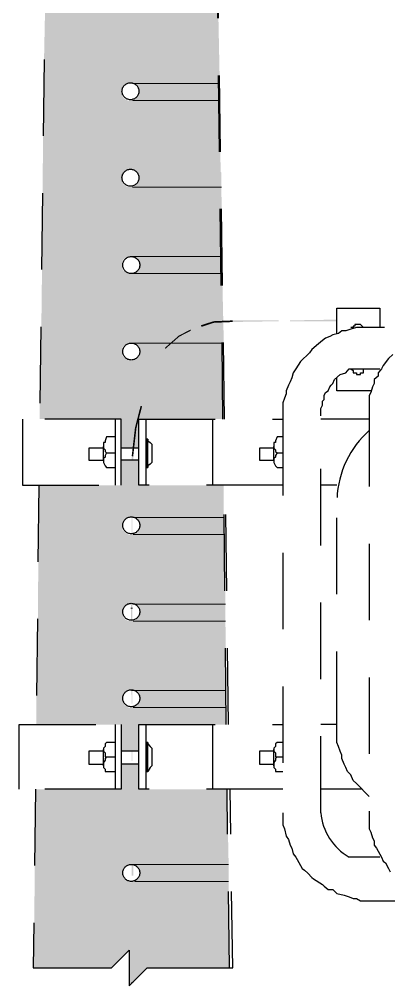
# Model space of a CAD drawing. Header units: metres. Extents: x 3162.2 to 3239.3, y 1435.1 to 1475.8.
# Drawn here: x 3187.854 to 3188.822, y 1465.124 to 1467.654 of the extents above; entities that cross this region are included whole.
import ezdxf

# ---------------------------------------------------------------- set-up
doc = ezdxf.new("R2010")
doc.units = ezdxf.units.M
doc.linetypes.add('CONTORNO_QUADRO_T', pattern=[0.35, 0.2, -0.15])
doc.layers.add('PDF29_Geometry', color=7, linetype='Continuous')
doc.layers.add('PDF29_Solid Fills', color=7, linetype='Continuous', true_color=0x939598)

msp = doc.modelspace()

# ---------------------------------------------------------------- linework, layer by layer
at = {"layer": 'PDF29_Geometry', "linetype": 'CONTORNO_QUADRO_T', "lineweight": 25}
for points in [[(3188.3878, 1466.6074), (3188.3539, 1469.2299)], [(3188.392, 1466.6074), (3188.3603, 1468.7219)], [(3187.9348, 1468.5949), (3187.9243, 1467.8985), (3187.9073, 1466.6074)], [(3188.6863, 1466.8317), (3188.6863, 1466.8974), (3188.7984, 1466.8974), (3188.7984, 1466.8466)], [(3189.1604, 1466.8466), (3188.7709, 1466.8466), (3188.7476, 1466.8466), (3188.7371, 1466.8466), (3188.7222, 1466.8423), (3188.7095, 1466.8381), (3188.699, 1466.8381), (3188.6905, 1466.8317), (3188.6757, 1466.8275), (3188.6672, 1466.8233), (3188.6566, 1466.819), (3188.6482, 1466.8127), (3188.6376, 1466.8042), (3188.6206, 1466.7894), (3188.6143, 1466.7809), (3188.591, 1466.7577), (3188.5783, 1466.7386), (3188.572, 1466.728), (3188.5677, 1466.7153), (3188.5635, 1466.7047), (3188.5593, 1466.6963), (3188.5529, 1466.6815), (3188.5529, 1466.673), (3188.5487, 1466.6624), (3188.5444, 1466.6497), (3188.5444, 1466.6074)], [(3188.7561, 1466.8466), (3188.7476, 1466.855), (3188.7328, 1466.855), (3188.7328, 1466.8508), (3188.7286, 1466.8508), (3188.7286, 1466.8466), (3188.7222, 1466.8466)], [(3188.8323, 1466.7767), (3188.8217, 1466.7661), (3188.8069, 1466.7471), (3188.8027, 1466.7386), (3188.7942, 1466.728), (3188.7942, 1466.7196), (3188.7836, 1466.7111), (3188.7836, 1466.7005), (3188.7794, 1466.692), (3188.7752, 1466.6772), (3188.7709, 1466.6688), (3188.7709, 1466.6539), (3188.7709, 1466.6434), (3188.7709, 1466.6307), (3188.7709, 1465.5766), (3188.7709, 1465.5448), (3188.7709, 1465.5342), (3188.7752, 1465.5258), (3188.7794, 1465.511), (3188.7836, 1465.5025), (3188.7836, 1465.4919), (3188.79, 1465.4834), (3188.8027, 1465.4602), (3188.8069, 1465.4496), (3188.8133, 1465.4453), (3188.8217, 1465.4305), (3188.826, 1465.4221)], [(3188.7222, 1466.7386), (3188.7286, 1466.7344), (3188.7286, 1466.728), (3188.7371, 1466.728), (3188.7371, 1466.7238), (3188.7476, 1466.7238), (3188.7476, 1466.728), (3188.7519, 1466.728), (3188.7561, 1466.728), (3188.7561, 1466.7386)], [(3188.7752, 1466.6815), (3188.6863, 1466.6815), (3188.6863, 1466.7153)], [(3188.1063, 1466.4338), (3188.1063, 1466.6074)], [(3188.5444, 1466.4338), (3188.1677, 1466.4338), (3188.1677, 1466.6074), (3188.5444, 1466.6074), (3188.5444, 1465.5766), (3188.5444, 1465.5448), (3188.5487, 1465.5342), (3188.5529, 1465.5152), (3188.5593, 1465.5067), (3188.5635, 1465.4919), (3188.5677, 1465.4834), (3188.572, 1465.4686), (3188.5783, 1465.4602), (3188.5825, 1465.4538), (3188.5952, 1465.4305), (3188.6016, 1465.4263), (3188.6101, 1465.4178), (3188.6206, 1465.4072), (3188.6249, 1465.403), (3188.6482, 1465.3882), (3188.6524, 1465.384), (3188.663, 1465.3755), (3188.6757, 1465.3755), (3188.6863, 1465.3649), (3188.7053, 1465.3607), (3188.718, 1465.3564), (3188.7286, 1465.3522), (3188.7371, 1465.3522), (3188.7476, 1465.3459), (3188.7709, 1465.3459), (3189.1604, 1465.3459)], [(3188.1867, 1466.4338), (3188.1867, 1466.6074)], [(3188.3603, 1466.6074), (3188.3603, 1466.4338)], [(3188.7709, 1466.6074), (3188.6439, 1466.6074)], [(3188.5444, 1466.5608), (3188.5296, 1466.5608), (3188.5254, 1466.5502), (3188.5254, 1466.546), (3188.5212, 1466.546), (3188.5212, 1466.5312), (3188.5254, 1466.5269), (3188.5254, 1466.5227), (3188.5296, 1466.5185), (3188.5254, 1466.5121), (3188.5254, 1466.5079), (3188.5212, 1466.5037), (3188.5212, 1466.4931), (3188.5254, 1466.4846), (3188.5296, 1466.4804), (3188.5444, 1466.4804)], [(3188.0745, 1466.5312), (3188.0364, 1466.5312), (3188.0364, 1466.4994), (3188.0745, 1466.4994), (3188.0745, 1466.5354)], [(3188.191, 1466.5545), (3188.1867, 1466.5545), (3188.1867, 1466.4804), (3188.191, 1466.4804)], [(3188.5212, 1466.5312), (3188.4831, 1466.5312), (3188.4831, 1466.4994), (3188.5212, 1466.4994), (3188.5212, 1466.5354)], [(3188.083, 1466.5185), (3188.1063, 1466.5185)], [(3188.1677, 1466.5312), (3188.1211, 1466.5312)], [(3188.5296, 1466.5185), (3188.5444, 1466.5185)], [(3188.1677, 1466.4994), (3188.1211, 1466.4994)], [(3187.9052, 1466.4338), (3187.8989, 1465.8073)], [(3188.3963, 1465.8073), (3188.3899, 1466.4338)], [(3188.4026, 1465.8073), (3188.3942, 1466.4338)], [(3188.6863, 1466.4338), (3188.6439, 1466.4338)], [(3188.1063, 1465.638), (3188.1063, 1465.8073)], [(3188.5444, 1465.638), (3188.1677, 1465.638), (3188.1677, 1465.8073), (3188.5444, 1465.8073)], [(3188.1867, 1465.638), (3188.1867, 1465.8073)], [(3188.3603, 1465.8073), (3188.3603, 1465.638)], [(3188.6863, 1465.8073), (3188.6439, 1465.8073)], [(3188.191, 1465.7607), (3188.191, 1465.7565), (3188.1973, 1465.7501), (3188.2015, 1465.7459), (3188.2015, 1465.7417), (3188.2015, 1465.7374), (3188.2015, 1465.7078), (3188.2015, 1465.6993), (3188.1973, 1465.6951), (3188.191, 1465.6845), (3188.191, 1465.7607), (3188.1867, 1465.7607), (3188.1867, 1465.6845), (3188.191, 1465.6845)], [(3188.5444, 1465.7607), (3188.5296, 1465.7607), (3188.5254, 1465.7565), (3188.5254, 1465.7501), (3188.5212, 1465.7459), (3188.5212, 1465.7374), (3188.5254, 1465.7332), (3188.5254, 1465.7226), (3188.5296, 1465.7226), (3188.5254, 1465.7184), (3188.5254, 1465.7142), (3188.5212, 1465.7078), (3188.5212, 1465.6951), (3188.5254, 1465.6909), (3188.5254, 1465.6845), (3188.5296, 1465.6845), (3188.5444, 1465.6845)], [(3188.0745, 1465.7374), (3188.0364, 1465.7374), (3188.0364, 1465.7036), (3188.0745, 1465.7036)], [(3188.0745, 1465.6993), (3188.0745, 1465.7417)], [(3188.1677, 1465.7374), (3188.1211, 1465.7374)], [(3188.5212, 1465.7374), (3188.4831, 1465.7374), (3188.4831, 1465.7036), (3188.5212, 1465.7036)], [(3188.5212, 1465.6993), (3188.5212, 1465.7417)], [(3188.083, 1465.7226), (3188.1063, 1465.7226)], [(3188.1677, 1465.7036), (3188.1211, 1465.7036)], [(3188.5296, 1465.7226), (3188.5444, 1465.7226)], [(3187.8967, 1465.638), (3187.8904, 1465.1702), (3188.0132, 1465.1702), (3188.0957, 1465.1702), (3188.1423, 1465.2167), (3188.1423, 1465.1702), (3188.1423, 1465.1236), (3188.1888, 1465.1702), (3188.2693, 1465.1702), (3188.4132, 1465.1702), (3188.4069, 1465.638)], [(3188.4047, 1465.1702), (3188.3984, 1465.638)], [(3188.7519, 1465.638), (3188.6439, 1465.638)]]:
    msp.add_lwpolyline(points, dxfattribs=at)
at = {"layer": 'PDF29_Geometry', "color": 252, "linetype": 'CONTORNO_QUADRO_T', "lineweight": 0, "true_color": 0x939598}
for points in [[(3188.3793, 1467.4858), (3188.1507, 1467.4858), (3188.3793, 1467.4858)], [(3188.3793, 1467.4413), (3188.1507, 1467.4413), (3188.3793, 1467.4413)], [(3188.3836, 1467.2149), (3188.1507, 1467.2149), (3188.3836, 1467.2149)], [(3188.3857, 1467.0328), (3188.1486, 1467.0328), (3188.3857, 1467.0328)], [(3188.3857, 1466.9884), (3188.1529, 1466.9884), (3188.3857, 1466.9884)], [(3188.3899, 1466.8063), (3188.1486, 1466.8063), (3188.3899, 1466.8063)], [(3188.3899, 1466.3491), (3188.1529, 1466.3491), (3188.3899, 1466.3491)], [(3188.392, 1466.3047), (3188.1529, 1466.3047), (3188.392, 1466.3047)], [(3188.3942, 1466.1227), (3188.1529, 1466.1227), (3188.3942, 1466.1227)], [(3188.3942, 1466.0782), (3188.1529, 1466.0782), (3188.3942, 1466.0782)], [(3188.3963, 1465.8962), (3188.1486, 1465.8962), (3188.3963, 1465.8962)], [(3188.3963, 1465.8517), (3188.1529, 1465.8517), (3188.3963, 1465.8517)], [(3188.4026, 1465.4411), (3188.1486, 1465.4411), (3188.4026, 1465.4411)], [(3188.4026, 1465.3967), (3188.1571, 1465.3967), (3188.4026, 1465.3967)]]:
    msp.add_lwpolyline(points, dxfattribs=at)
at = {"layer": 'PDF29_Geometry', "color": 3, "linetype": 'CONTORNO_QUADRO_T', "lineweight": 0}
for points, const_width in [([(3188.4132, 1466.8635), (3188.3635, 1466.8614), (3188.3307, 1466.8508)], 0.00432), ([(3188.3031, 1466.8402), (3188.2725, 1466.8243), (3188.2365, 1466.7926)], 0.00299), ([(3188.174, 1466.6412), (3188.1592, 1466.5841), (3188.1507, 1466.51)], 0.0041)]:
    msp.add_lwpolyline(points, dxfattribs=dict(at, const_width=const_width))
for points in [[(3188.6863, 1466.8677), (3188.6863, 1466.8635)], [(3188.1507, 1466.1121), (3188.1465, 1466.1121)], [(3188.1529, 1465.1321), (3188.1486, 1465.1321)]]:
    msp.add_lwpolyline(points, dxfattribs=at)
at = {"layer": 'PDF29_Geometry', "linetype": 'CONTORNO_QUADRO_T', "lineweight": 25}
for points in [[(3188.7984, 1465.4602), (3188.718, 1465.4602, -0.24331), (3188.6439, 1465.5766), (3188.6439, 1466.6158), (3188.6439, 1466.6349), (3188.6482, 1466.6434), (3188.6482, 1466.6539), (3188.6524, 1466.6582), (3188.6524, 1466.6688), (3188.6566, 1466.6772), (3188.663, 1466.6815), (3188.6672, 1466.692), (3188.6714, 1466.6963), (3188.6757, 1466.7005), (3188.6799, 1466.7111), (3188.6947, 1466.7238), (3188.7095, 1466.728), (3188.718, 1466.7386), (3188.7984, 1466.7386)], [(3188.7709, 1465.6189), (3188.7371, 1465.6528), (3188.7286, 1465.6612), (3188.7222, 1465.6761), (3188.7138, 1465.6845), (3188.7095, 1465.6951), (3188.7053, 1465.7036), (3188.699, 1465.7184), (3188.699, 1465.7269), (3188.6947, 1465.7374), (3188.6905, 1465.7501), (3188.6863, 1465.7607), (3188.6863, 1465.7755), (3188.6863, 1465.784), (3188.6863, 1465.7988), (3188.6863, 1466.3999, -0.201536), (3188.7709, 1466.5777)]]:
    msp.add_lwpolyline(points, format="xyb", dxfattribs=at)
for points in [[(3187.8629, 1466.6074), (3187.8629, 1466.4338), (3188.1211, 1466.4338), (3188.1211, 1466.6074)], [(3188.083, 1466.5608), (3188.0788, 1466.5502), (3188.0788, 1466.546), (3188.0745, 1466.546), (3188.0745, 1466.5312), (3188.0788, 1466.5269), (3188.0788, 1466.5227), (3188.083, 1466.5185), (3188.0788, 1466.5121), (3188.0788, 1466.5079), (3188.0745, 1466.5037), (3188.0745, 1466.4931), (3188.0788, 1466.4846), (3188.083, 1466.4804), (3188.1063, 1466.4804), (3188.1063, 1466.5608)], [(3188.191, 1466.5545), (3188.191, 1466.5502), (3188.1973, 1466.546), (3188.2015, 1466.5418), (3188.2015, 1466.5354), (3188.2015, 1466.5312), (3188.2015, 1466.5037), (3188.2015, 1466.4994), (3188.2015, 1466.4931), (3188.1973, 1466.4888), (3188.191, 1466.4846), (3188.191, 1466.4804)], [(3187.8544, 1465.638), (3187.8544, 1465.8073), (3188.1211, 1465.8073), (3188.1211, 1465.638)], [(3188.083, 1465.7607), (3188.0788, 1465.7565), (3188.0788, 1465.7501), (3188.0745, 1465.7459), (3188.0745, 1465.7374), (3188.0788, 1465.7332), (3188.0788, 1465.7226), (3188.083, 1465.7226), (3188.0788, 1465.7184), (3188.0788, 1465.7142), (3188.0745, 1465.7078), (3188.0745, 1465.6951), (3188.0788, 1465.6909), (3188.0788, 1465.6845), (3188.083, 1465.6845), (3188.1063, 1465.6845), (3188.1063, 1465.7607)]]:
    msp.add_lwpolyline(points, close=True, dxfattribs=at)
for centre in [(3188.1455, 1467.4657), (3188.1455, 1467.2392), (3188.1476, 1467.0106), (3188.1476, 1466.7841), (3188.1476, 1466.329), (3188.1476, 1466.1026), (3188.1476, 1465.8761), (3188.1476, 1465.4189)]:
    msp.add_circle(centre, 0.0222, dxfattribs=at)
at = {"layer": 'PDF29_Solid Fills', "linetype": 'CONTORNO_QUADRO_T', "transparency": 33554559}
for points in [[(3187.9221, 1467.6932), (3188.3793, 1467.4879), (3187.9179, 1467.4879)], [(3188.3751, 1467.6932), (3187.9221, 1467.6932), (3188.3793, 1467.4879)], [(3188.1423, 1467.4879), (3187.9179, 1467.4879), (3188.138, 1467.4858)], [(3187.9179, 1467.4879), (3188.138, 1467.4858), (3187.9179, 1467.4858)], [(3188.1338, 1467.4858), (3188.1338, 1467.4858), (3187.9179, 1467.4858)], [(3188.1338, 1467.4858), (3187.9179, 1467.4858), (3188.138, 1467.4858)], [(3188.1338, 1467.4858), (3187.9179, 1467.4858), (3188.1296, 1467.4837)], [(3187.9179, 1467.4858), (3188.1296, 1467.4837), (3187.9179, 1467.4837)], [(3188.1296, 1467.4837), (3187.9179, 1467.4837), (3188.1275, 1467.4794)], [(3187.9179, 1467.4837), (3188.1275, 1467.4794), (3187.9179, 1467.4794)], [(3188.1275, 1467.4794), (3187.9179, 1467.4794), (3188.1253, 1467.4773)], [(3187.9179, 1467.4794), (3188.1253, 1467.4773), (3187.9179, 1467.4773)], [(3188.1253, 1467.4773), (3187.9179, 1467.4773), (3188.1232, 1467.4731)], [(3187.9179, 1467.4773), (3188.1232, 1467.4731), (3187.9179, 1467.4731)], [(3188.1232, 1467.4731), (3187.9179, 1467.4731), (3188.1211, 1467.4689)], [(3187.9179, 1467.4731), (3188.1211, 1467.4689), (3187.9179, 1467.4689)], [(3188.3793, 1467.4879), (3188.1465, 1467.4879), (3188.3793, 1467.4858)], [(3188.1465, 1467.4879), (3188.3793, 1467.4858), (3188.1507, 1467.4858)], [(3188.1507, 1467.4858), (3188.3793, 1467.4858), (3188.155, 1467.4858)], [(3188.3793, 1467.4858), (3188.155, 1467.4858), (3188.3793, 1467.4837)], [(3188.155, 1467.4858), (3188.3793, 1467.4837), (3188.1592, 1467.4837)], [(3188.3793, 1467.4837), (3188.1592, 1467.4837), (3188.3793, 1467.4794)], [(3188.1592, 1467.4837), (3188.3793, 1467.4794), (3188.1613, 1467.4794)], [(3188.3793, 1467.4794), (3188.1613, 1467.4794), (3188.3793, 1467.4773)], [(3188.1613, 1467.4794), (3188.3793, 1467.4773), (3188.1634, 1467.4773)], [(3188.3793, 1467.4773), (3188.1634, 1467.4773), (3188.3793, 1467.4731)], [(3188.1634, 1467.4773), (3188.3793, 1467.4731), (3188.1656, 1467.4731)], [(3188.3793, 1467.4731), (3188.1656, 1467.4731), (3188.3793, 1467.4689)], [(3188.1656, 1467.4731), (3188.3793, 1467.4689), (3188.1677, 1467.4689)], [(3188.1211, 1467.4689), (3187.9179, 1467.4689), (3188.1211, 1467.4646)], [(3187.9179, 1467.4689), (3188.1211, 1467.4646), (3187.9179, 1467.4646)], [(3188.1211, 1467.4646), (3187.9179, 1467.4646), (3188.1211, 1467.4604)], [(3187.9179, 1467.4646), (3188.1211, 1467.4604), (3187.9179, 1467.4604)], [(3188.1211, 1467.4604), (3187.9179, 1467.4604), (3188.1232, 1467.4562)], [(3187.9179, 1467.4604), (3188.1232, 1467.4562), (3187.9179, 1467.4562)], [(3188.1232, 1467.4562), (3187.9179, 1467.4562), (3188.1253, 1467.4519)], [(3187.9179, 1467.4562), (3188.1253, 1467.4519), (3187.9179, 1467.4519)], [(3188.1253, 1467.4519), (3187.9179, 1467.4519), (3188.1275, 1467.4477)], [(3187.9179, 1467.4519), (3188.1275, 1467.4477), (3187.9179, 1467.4477)], [(3188.1275, 1467.4477), (3187.9179, 1467.4477), (3188.1296, 1467.4456)], [(3187.9179, 1467.4477), (3188.1296, 1467.4456), (3187.9179, 1467.4456)], [(3188.1296, 1467.4456), (3187.9179, 1467.4456), (3188.1338, 1467.4435)], [(3187.9179, 1467.4456), (3188.1338, 1467.4435), (3187.9179, 1467.4435)], [(3188.1592, 1467.4456), (3188.3793, 1467.4435), (3188.155, 1467.4435)], [(3188.1613, 1467.4477), (3188.3793, 1467.4456), (3188.1592, 1467.4456)], [(3188.3793, 1467.4456), (3188.1592, 1467.4456), (3188.3793, 1467.4435)], [(3188.1634, 1467.4519), (3188.3793, 1467.4477), (3188.1613, 1467.4477)], [(3188.3793, 1467.4477), (3188.1613, 1467.4477), (3188.3793, 1467.4456)], [(3188.1656, 1467.4562), (3188.3793, 1467.4519), (3188.1634, 1467.4519)], [(3188.3793, 1467.4519), (3188.1634, 1467.4519), (3188.3793, 1467.4477)], [(3188.1677, 1467.4604), (3188.3793, 1467.4562), (3188.1656, 1467.4562)], [(3188.3793, 1467.4562), (3188.1656, 1467.4562), (3188.3793, 1467.4519)], [(3188.3793, 1467.4689), (3188.1677, 1467.4689), (3188.3793, 1467.4646)], [(3188.1677, 1467.4689), (3188.3793, 1467.4646), (3188.1677, 1467.4646)], [(3188.3793, 1467.4646), (3188.1677, 1467.4646), (3188.3793, 1467.4604)], [(3188.1677, 1467.4646), (3188.3793, 1467.4604), (3188.1677, 1467.4604)], [(3188.3793, 1467.4604), (3188.1677, 1467.4604), (3188.3793, 1467.4562)], [(3187.9179, 1467.4413), (3188.3815, 1467.2614), (3187.9158, 1467.2614)], [(3188.1338, 1467.4435), (3187.9179, 1467.4435), (3188.138, 1467.4413)], [(3187.9179, 1467.4435), (3188.138, 1467.4413), (3187.9179, 1467.4413)], [(3188.1423, 1467.4413), (3188.1423, 1467.4413), (3187.9179, 1467.4413)], [(3188.1423, 1467.4413), (3187.9179, 1467.4413), (3188.138, 1467.4413)], [(3188.3793, 1467.4413), (3187.9179, 1467.4413), (3188.3815, 1467.2614)], [(3188.1507, 1467.4413), (3188.3793, 1467.4413), (3188.1465, 1467.4413)], [(3188.155, 1467.4435), (3188.3793, 1467.4413), (3188.1507, 1467.4413)], [(3188.3793, 1467.4435), (3188.155, 1467.4435), (3188.3793, 1467.4413)], [(3188.1423, 1467.2614), (3187.9158, 1467.2614), (3188.138, 1467.2593)], [(3187.9158, 1467.2614), (3188.138, 1467.2593), (3187.9158, 1467.2593)], [(3188.138, 1467.2593), (3187.9158, 1467.2593), (3188.1338, 1467.2572)], [(3187.9158, 1467.2593), (3188.1338, 1467.2572), (3187.9158, 1467.2572)], [(3188.1338, 1467.2572), (3187.9158, 1467.2572), (3188.1317, 1467.2551)], [(3187.9158, 1467.2572), (3188.1317, 1467.2551), (3187.9158, 1467.2551)], [(3188.1317, 1467.2551), (3187.9158, 1467.2551), (3188.1275, 1467.253)], [(3187.9158, 1467.2551), (3188.1275, 1467.253), (3187.9158, 1467.253)], [(3188.1275, 1467.253), (3187.9158, 1467.253), (3188.1253, 1467.2487)], [(3187.9158, 1467.253), (3188.1253, 1467.2487), (3187.9158, 1467.2487)], [(3188.1253, 1467.2487), (3187.9158, 1467.2487), (3188.1232, 1467.2466)], [(3187.9158, 1467.2487), (3188.1232, 1467.2466), (3187.9158, 1467.2466)], [(3188.1232, 1467.2466), (3187.9158, 1467.2466), (3188.1232, 1467.2424)], [(3187.9158, 1467.2466), (3188.1232, 1467.2424), (3187.9158, 1467.2424)], [(3188.1232, 1467.2424), (3187.9158, 1467.2424), (3188.1211, 1467.2381)], [(3187.9158, 1467.2424), (3188.1211, 1467.2381), (3187.9158, 1467.2381)], [(3188.3815, 1467.2614), (3188.1465, 1467.2614), (3188.3815, 1467.2593)], [(3188.1465, 1467.2614), (3188.3815, 1467.2593), (3188.1507, 1467.2593)], [(3188.3815, 1467.2593), (3188.1507, 1467.2593), (3188.3815, 1467.2572)], [(3188.1507, 1467.2593), (3188.3815, 1467.2572), (3188.155, 1467.2572)], [(3188.3815, 1467.2572), (3188.155, 1467.2572), (3188.3815, 1467.2551)], [(3188.155, 1467.2572), (3188.3815, 1467.2551), (3188.1592, 1467.2551)], [(3188.3815, 1467.2551), (3188.1592, 1467.2551), (3188.3836, 1467.253)], [(3188.1592, 1467.2551), (3188.3836, 1467.253), (3188.1613, 1467.253)], [(3188.3836, 1467.253), (3188.1613, 1467.253), (3188.3836, 1467.2487)], [(3188.1613, 1467.253), (3188.3836, 1467.2487), (3188.1656, 1467.2487)], [(3188.3836, 1467.2487), (3188.1656, 1467.2487), (3188.3836, 1467.2466)], [(3188.1656, 1467.2487), (3188.3836, 1467.2466), (3188.1656, 1467.2466)], [(3188.3836, 1467.2466), (3188.1656, 1467.2466), (3188.3836, 1467.2424)], [(3188.1656, 1467.2466), (3188.3836, 1467.2424), (3188.1677, 1467.2424)], [(3188.3836, 1467.2424), (3188.1677, 1467.2424), (3188.3836, 1467.2381)], [(3188.1677, 1467.2424), (3188.3836, 1467.2381), (3188.1677, 1467.2381)], [(3188.1211, 1467.2381), (3187.9158, 1467.2381), (3188.1232, 1467.2339)], [(3187.9158, 1467.2381), (3188.1232, 1467.2339), (3187.9158, 1467.2339)], [(3188.1232, 1467.2339), (3187.9158, 1467.2339), (3188.1232, 1467.2297)], [(3187.9158, 1467.2339), (3188.1232, 1467.2297), (3187.9158, 1467.2297)], [(3188.1232, 1467.2297), (3187.9158, 1467.2297), (3188.1253, 1467.2254)], [(3187.9158, 1467.2297), (3188.1253, 1467.2254), (3187.9158, 1467.2254)], [(3188.1253, 1467.2254), (3187.9158, 1467.2254), (3188.1275, 1467.2212)], [(3187.9158, 1467.2254), (3188.1275, 1467.2212), (3187.9158, 1467.2212)], [(3188.1275, 1467.2212), (3187.9158, 1467.2212), (3188.1317, 1467.2191)], [(3187.9158, 1467.2212), (3188.1317, 1467.2191), (3187.9158, 1467.2191)], [(3188.1317, 1467.2191), (3187.9158, 1467.2191), (3188.1338, 1467.217)], [(3187.9158, 1467.2191), (3188.1338, 1467.217), (3187.9158, 1467.217)], [(3188.1338, 1467.217), (3187.9158, 1467.217), (3188.138, 1467.2149)], [(3187.9158, 1467.217), (3188.138, 1467.2149), (3187.9158, 1467.2149)], [(3188.155, 1467.217), (3188.3836, 1467.2149), (3188.1507, 1467.2149)], [(3188.1592, 1467.2191), (3188.3836, 1467.217), (3188.155, 1467.217)], [(3188.3836, 1467.217), (3188.155, 1467.217), (3188.3836, 1467.2149)], [(3188.1613, 1467.2212), (3188.3836, 1467.2191), (3188.1592, 1467.2191)], [(3188.3836, 1467.2191), (3188.1592, 1467.2191), (3188.3836, 1467.217)], [(3188.1656, 1467.2254), (3188.3836, 1467.2212), (3188.1613, 1467.2212)], [(3188.3836, 1467.2212), (3188.1613, 1467.2212), (3188.3836, 1467.2191)], [(3188.1677, 1467.2339), (3188.3836, 1467.2297), (3188.1656, 1467.2297)], [(3188.3836, 1467.2297), (3188.1656, 1467.2297), (3188.3836, 1467.2254)], [(3188.1656, 1467.2297), (3188.3836, 1467.2254), (3188.1656, 1467.2254)], [(3188.3836, 1467.2254), (3188.1656, 1467.2254), (3188.3836, 1467.2212)], [(3188.3836, 1467.2381), (3188.1677, 1467.2381), (3188.3836, 1467.2339)], [(3188.1677, 1467.2381), (3188.3836, 1467.2339), (3188.1677, 1467.2339)], [(3188.3836, 1467.2339), (3188.1677, 1467.2339), (3188.3836, 1467.2297)], [(3187.9158, 1467.2149), (3188.3857, 1467.0328), (3187.9137, 1467.0328)], [(3188.1423, 1467.2149), (3188.1423, 1467.2149), (3187.9158, 1467.2149)], [(3188.1423, 1467.2149), (3187.9158, 1467.2149), (3188.138, 1467.2149)], [(3188.3836, 1467.2149), (3187.9158, 1467.2149), (3188.3857, 1467.0328)], [(3188.1507, 1467.2149), (3188.3836, 1467.2149), (3188.1465, 1467.2149)], [(3188.1402, 1467.0328), (3188.1402, 1467.0328), (3187.9137, 1467.0328)], [(3188.1402, 1467.0328), (3187.9137, 1467.0328), (3188.1444, 1467.0328)], [(3188.1402, 1467.0328), (3187.9137, 1467.0328), (3188.1359, 1467.0307)], [(3187.9137, 1467.0328), (3188.1359, 1467.0307), (3187.9137, 1467.0307)], [(3188.1359, 1467.0307), (3187.9137, 1467.0307), (3188.1317, 1467.0286)], [(3187.9137, 1467.0307), (3188.1317, 1467.0286), (3187.9137, 1467.0286)], [(3188.1317, 1467.0286), (3187.9137, 1467.0286), (3188.1275, 1467.0265)], [(3187.9137, 1467.0286), (3188.1275, 1467.0265), (3187.9137, 1467.0265)], [(3188.1275, 1467.0265), (3187.9137, 1467.0265), (3188.1253, 1467.0222)], [(3187.9137, 1467.0265), (3188.1253, 1467.0222), (3187.9137, 1467.0222)], [(3188.1253, 1467.0222), (3187.9137, 1467.0222), (3188.1232, 1467.018)], [(3187.9137, 1467.0222), (3188.1232, 1467.018), (3187.9137, 1467.018)], [(3188.1232, 1467.018), (3187.9137, 1467.018), (3188.1232, 1467.0138)], [(3187.9137, 1467.018), (3188.1232, 1467.0138), (3187.9137, 1467.0138)], [(3188.1232, 1467.0138), (3187.9137, 1467.0138), (3188.1232, 1467.0095)], [(3187.9137, 1467.0138), (3188.1232, 1467.0095), (3187.9137, 1467.0095)], [(3188.1486, 1467.0328), (3188.3857, 1467.0328), (3188.1529, 1467.0328)], [(3188.3857, 1467.0328), (3188.1529, 1467.0328), (3188.3857, 1467.0307)], [(3188.1529, 1467.0328), (3188.3857, 1467.0307), (3188.155, 1467.0307)], [(3188.3857, 1467.0307), (3188.155, 1467.0307), (3188.3857, 1467.0286)], [(3188.155, 1467.0307), (3188.3857, 1467.0286), (3188.1592, 1467.0286)], [(3188.3857, 1467.0286), (3188.1592, 1467.0286), (3188.3857, 1467.0265)], [(3188.1592, 1467.0286), (3188.3857, 1467.0265), (3188.1634, 1467.0265)], [(3188.3857, 1467.0265), (3188.1634, 1467.0265), (3188.3857, 1467.0222)], [(3188.1634, 1467.0265), (3188.3857, 1467.0222), (3188.1656, 1467.0222)], [(3188.3857, 1467.0222), (3188.1656, 1467.0222), (3188.3857, 1467.018)], [(3188.1656, 1467.0222), (3188.3857, 1467.018), (3188.1677, 1467.018)], [(3188.3857, 1467.018), (3188.1677, 1467.018), (3188.3857, 1467.0138)], [(3188.1677, 1467.018), (3188.3857, 1467.0138), (3188.1677, 1467.0138)], [(3188.3857, 1467.0138), (3188.1677, 1467.0138), (3188.3857, 1467.0095)], [(3188.1677, 1467.0138), (3188.3857, 1467.0095), (3188.1677, 1467.0095)], [(3188.1232, 1467.0095), (3187.9137, 1467.0095), (3188.1232, 1467.0053)], [(3187.9137, 1467.0095), (3188.1232, 1467.0053), (3187.9137, 1467.0053)], [(3188.1232, 1467.0053), (3187.9137, 1467.0053), (3188.1232, 1467.0032)], [(3187.9137, 1467.0053), (3188.1232, 1467.0032), (3187.9137, 1467.0032)], [(3188.1232, 1467.0032), (3187.9137, 1467.0032), (3188.1253, 1466.999)], [(3187.9137, 1467.0032), (3188.1253, 1466.999), (3187.9137, 1466.999)], [(3188.1253, 1466.999), (3187.9137, 1466.999), (3188.1275, 1466.9947)], [(3187.9137, 1466.999), (3188.1275, 1466.9947), (3187.9137, 1466.9947)], [(3188.1275, 1466.9947), (3187.9137, 1466.9947), (3188.1317, 1466.9926)], [(3187.9137, 1466.9947), (3188.1317, 1466.9926), (3187.9137, 1466.9926)], [(3188.1317, 1466.9926), (3187.9137, 1466.9926), (3188.1359, 1466.9905)], [(3187.9137, 1466.9926), (3188.1359, 1466.9905), (3187.9137, 1466.9905)], [(3188.1359, 1466.9905), (3187.9137, 1466.9905), (3188.1402, 1466.9884)], [(3187.9137, 1466.9905), (3188.1402, 1466.9884), (3187.9137, 1466.9884)], [(3188.155, 1466.9905), (3188.3857, 1466.9884), (3188.1529, 1466.9884)], [(3188.1592, 1466.9926), (3188.3857, 1466.9905), (3188.155, 1466.9905)], [(3188.3857, 1466.9905), (3188.155, 1466.9905), (3188.3857, 1466.9884)], [(3188.1634, 1466.9947), (3188.3857, 1466.9926), (3188.1592, 1466.9926)], [(3188.3857, 1466.9926), (3188.1592, 1466.9926), (3188.3857, 1466.9905)], [(3188.1656, 1466.999), (3188.3857, 1466.9947), (3188.1634, 1466.9947)], [(3188.3857, 1466.9947), (3188.1634, 1466.9947), (3188.3857, 1466.9926)], [(3188.1677, 1467.0032), (3188.3857, 1466.999), (3188.1656, 1466.999)], [(3188.3857, 1466.999), (3188.1656, 1466.999), (3188.3857, 1466.9947)], [(3188.3857, 1467.0095), (3188.1677, 1467.0095), (3188.3857, 1467.0053)], [(3188.1677, 1467.0095), (3188.3857, 1467.0053), (3188.1677, 1467.0053)], [(3188.3857, 1467.0053), (3188.1677, 1467.0053), (3188.3857, 1467.0032)], [(3188.1677, 1467.0053), (3188.3857, 1467.0032), (3188.1677, 1467.0032)], [(3188.3857, 1467.0032), (3188.1677, 1467.0032), (3188.3857, 1466.999)], [(3187.9137, 1466.9884), (3188.3899, 1466.8063), (3187.9116, 1466.8063)], [(3188.1444, 1466.9884), (3188.1444, 1466.9884), (3187.9137, 1466.9884)], [(3188.1444, 1466.9884), (3187.9137, 1466.9884), (3188.1402, 1466.9884)], [(3188.3857, 1466.9884), (3187.9137, 1466.9884), (3188.3899, 1466.8063)], [(3188.1529, 1466.9884), (3188.3857, 1466.9884), (3188.1486, 1466.9884)], [(3187.9116, 1466.7915), (3188.1232, 1466.7873), (3187.9094, 1466.7873)], [(3188.1232, 1466.7873), (3187.9094, 1466.7873), (3188.1232, 1466.7831)], [(3187.9094, 1466.7873), (3188.1232, 1466.7831), (3187.9094, 1466.7831)], [(3188.1402, 1466.8063), (3188.1402, 1466.8063), (3187.9116, 1466.8063)], [(3188.1402, 1466.8063), (3187.9116, 1466.8063), (3188.1444, 1466.8063)], [(3188.1402, 1466.8063), (3187.9116, 1466.8063), (3188.1359, 1466.8042)], [(3187.9116, 1466.8063), (3188.1359, 1466.8042), (3187.9116, 1466.8042)], [(3188.1359, 1466.8042), (3187.9116, 1466.8042), (3188.1317, 1466.8021)], [(3187.9116, 1466.8042), (3188.1317, 1466.8021), (3187.9116, 1466.8021)], [(3188.1317, 1466.8021), (3187.9116, 1466.8021), (3188.1296, 1466.8)], [(3187.9116, 1466.8021), (3188.1296, 1466.8), (3187.9116, 1466.8)], [(3188.1296, 1466.8), (3187.9116, 1466.8), (3188.1253, 1466.7958)], [(3187.9116, 1466.8), (3188.1253, 1466.7958), (3187.9116, 1466.7958)], [(3188.1253, 1466.7958), (3187.9116, 1466.7958), (3188.1253, 1466.7915)], [(3187.9116, 1466.7958), (3188.1253, 1466.7915), (3187.9116, 1466.7915)], [(3188.1253, 1466.7915), (3187.9116, 1466.7915), (3188.1232, 1466.7873)], [(3188.1486, 1466.8063), (3188.3899, 1466.8063), (3188.1529, 1466.8063)], [(3188.3899, 1466.8063), (3188.1529, 1466.8063), (3188.3899, 1466.8042)], [(3188.1529, 1466.8063), (3188.3899, 1466.8042), (3188.1571, 1466.8042)], [(3188.3899, 1466.8042), (3188.1571, 1466.8042), (3188.3899, 1466.8021)], [(3188.1571, 1466.8042), (3188.3899, 1466.8021), (3188.1592, 1466.8021)], [(3188.3899, 1466.8021), (3188.1592, 1466.8021), (3188.3899, 1466.8)], [(3188.1592, 1466.8021), (3188.3899, 1466.8), (3188.1634, 1466.8)], [(3188.3899, 1466.8), (3188.1634, 1466.8), (3188.3899, 1466.7958)], [(3188.1634, 1466.8), (3188.3899, 1466.7958), (3188.1656, 1466.7958)], [(3188.3899, 1466.7958), (3188.1656, 1466.7958), (3188.3899, 1466.7915)], [(3188.1656, 1466.7958), (3188.3899, 1466.7915), (3188.1677, 1466.7915)], [(3188.3899, 1466.7915), (3188.1677, 1466.7915), (3188.3899, 1466.7873)], [(3188.1677, 1466.7915), (3188.3899, 1466.7873), (3188.1677, 1466.7873)], [(3188.3899, 1466.7873), (3188.1677, 1466.7873), (3188.3899, 1466.7831)], [(3188.1677, 1466.7873), (3188.3899, 1466.7831), (3188.1698, 1466.7831)], [(3188.1232, 1466.7831), (3187.9094, 1466.7831), (3188.1232, 1466.7788)], [(3187.9094, 1466.7831), (3188.1232, 1466.7788), (3187.9094, 1466.7788)], [(3188.1232, 1466.7788), (3187.9094, 1466.7788), (3188.1253, 1466.7746)], [(3187.9094, 1466.7788), (3188.1253, 1466.7746), (3187.9094, 1466.7746)], [(3188.1253, 1466.7746), (3187.9094, 1466.7746), (3188.1253, 1466.7725)], [(3187.9094, 1466.7746), (3188.1253, 1466.7725), (3187.9094, 1466.7725)], [(3188.1253, 1466.7725), (3187.9094, 1466.7725), (3188.1296, 1466.7682)], [(3187.9094, 1466.7725), (3188.1296, 1466.7682), (3187.9094, 1466.7682)], [(3188.1296, 1466.7682), (3187.9094, 1466.7682), (3188.1317, 1466.7661)], [(3187.9094, 1466.7682), (3188.1317, 1466.7661), (3187.9094, 1466.7661)], [(3188.1317, 1466.7661), (3187.9094, 1466.7661), (3188.1359, 1466.764)], [(3187.9094, 1466.7661), (3188.1359, 1466.764), (3187.9094, 1466.764)], [(3188.1359, 1466.764), (3187.9094, 1466.764), (3188.1402, 1466.7619)], [(3187.9094, 1466.764), (3188.1402, 1466.7619), (3187.9094, 1466.7619)], [(3188.1402, 1466.7619), (3187.9094, 1466.7619), (3188.1444, 1466.7598)], [(3187.9094, 1466.7619), (3188.1444, 1466.7598), (3187.9094, 1466.7598)], [(3188.1529, 1466.7619), (3188.3899, 1466.7598), (3188.1486, 1466.7598)], [(3188.1571, 1466.764), (3188.3899, 1466.7619), (3188.1529, 1466.7619)], [(3188.3899, 1466.7619), (3188.1529, 1466.7619), (3188.3899, 1466.7598)], [(3188.1592, 1466.7661), (3188.3899, 1466.764), (3188.1571, 1466.764)], [(3188.3899, 1466.764), (3188.1571, 1466.764), (3188.3899, 1466.7619)], [(3188.1634, 1466.7682), (3188.3899, 1466.7661), (3188.1592, 1466.7661)], [(3188.3899, 1466.7661), (3188.1592, 1466.7661), (3188.3899, 1466.764)], [(3188.1656, 1466.7725), (3188.3899, 1466.7682), (3188.1634, 1466.7682)], [(3188.3899, 1466.7682), (3188.1634, 1466.7682), (3188.3899, 1466.7661)], [(3188.1677, 1466.7746), (3188.3899, 1466.7725), (3188.1656, 1466.7725)], [(3188.3899, 1466.7725), (3188.1656, 1466.7725), (3188.3899, 1466.7682)], [(3188.1698, 1466.7831), (3188.3899, 1466.7788), (3188.1677, 1466.7788)], [(3188.3899, 1466.7788), (3188.1677, 1466.7788), (3188.3899, 1466.7746)], [(3188.1677, 1466.7788), (3188.3899, 1466.7746), (3188.1677, 1466.7746)], [(3188.3899, 1466.7746), (3188.1677, 1466.7746), (3188.3899, 1466.7725)], [(3188.3899, 1466.7831), (3188.1698, 1466.7831), (3188.3899, 1466.7788)], [(3187.9094, 1466.7598), (3188.392, 1466.6074), (3187.9073, 1466.6074)], [(3188.3899, 1466.7598), (3187.9094, 1466.7598), (3188.392, 1466.6074)], [(3188.1677, 1466.6074), (3188.1211, 1466.6074), (3188.1677, 1466.5312)], [(3188.1211, 1466.6074), (3188.1677, 1466.5312), (3188.1211, 1466.5312)], [(3188.1677, 1466.4994), (3188.1211, 1466.4994), (3188.1677, 1466.4338)], [(3188.1211, 1466.4994), (3188.1677, 1466.4338), (3188.1211, 1466.4338)], [(3188.3899, 1466.4338), (3187.9052, 1466.4338), (3188.3899, 1466.3513)], [(3187.9052, 1466.4338), (3188.3899, 1466.3513), (3187.9052, 1466.3513)], [(3188.1444, 1466.3513), (3187.9052, 1466.3513), (3188.1402, 1466.3491)], [(3187.9052, 1466.3513), (3188.1402, 1466.3491), (3187.9052, 1466.3491)], [(3188.1359, 1466.3491), (3188.1359, 1466.3491), (3187.9052, 1466.3491)], [(3188.1359, 1466.3491), (3187.9052, 1466.3491), (3188.1402, 1466.3491)], [(3188.1359, 1466.3491), (3187.9052, 1466.3491), (3188.1317, 1466.347)], [(3187.9052, 1466.3491), (3188.1317, 1466.347), (3187.9052, 1466.347)], [(3188.1317, 1466.347), (3187.9052, 1466.347), (3188.1296, 1466.3428)], [(3187.9052, 1466.347), (3188.1296, 1466.3428), (3187.9052, 1466.3428)], [(3188.1296, 1466.3428), (3187.9052, 1466.3428), (3188.1253, 1466.3407)], [(3187.9052, 1466.3428), (3188.1253, 1466.3407), (3187.9052, 1466.3407)], [(3188.1253, 1466.3407), (3187.9052, 1466.3407), (3188.1253, 1466.3364)], [(3187.9052, 1466.3407), (3188.1253, 1466.3364), (3187.9052, 1466.3364)], [(3188.1253, 1466.3364), (3187.9052, 1466.3364), (3188.1232, 1466.3322)], [(3187.9052, 1466.3364), (3188.1232, 1466.3322), (3187.9052, 1466.3322)], [(3188.1232, 1466.3322), (3187.9052, 1466.3322), (3188.1232, 1466.328)], [(3187.9052, 1466.3322), (3188.1232, 1466.328), (3187.9052, 1466.328)], [(3188.3899, 1466.3513), (3188.1486, 1466.3513), (3188.3899, 1466.3491)], [(3188.1486, 1466.3513), (3188.3899, 1466.3491), (3188.1529, 1466.3491)], [(3188.1529, 1466.3491), (3188.3899, 1466.3491), (3188.1571, 1466.3491)], [(3188.3899, 1466.3491), (3188.1571, 1466.3491), (3188.3899, 1466.347)], [(3188.1571, 1466.3491), (3188.3899, 1466.347), (3188.1592, 1466.347)], [(3188.3899, 1466.347), (3188.1592, 1466.347), (3188.3899, 1466.3428)], [(3188.1592, 1466.347), (3188.3899, 1466.3428), (3188.1634, 1466.3428)], [(3188.3899, 1466.3428), (3188.1634, 1466.3428), (3188.3899, 1466.3407)], [(3188.1634, 1466.3428), (3188.3899, 1466.3407), (3188.1656, 1466.3407)], [(3188.3899, 1466.3407), (3188.1656, 1466.3407), (3188.3899, 1466.3364)], [(3188.1656, 1466.3407), (3188.3899, 1466.3364), (3188.1677, 1466.3364)], [(3188.3899, 1466.3364), (3188.1677, 1466.3364), (3188.3899, 1466.3322)], [(3188.1677, 1466.3364), (3188.3899, 1466.3322), (3188.1677, 1466.3322)], [(3188.3899, 1466.3322), (3188.1677, 1466.3322), (3188.3899, 1466.328)], [(3188.1677, 1466.3322), (3188.3899, 1466.328), (3188.1698, 1466.328)], [(3188.1232, 1466.328), (3187.9052, 1466.328), (3188.1232, 1466.3237)], [(3187.9052, 1466.328), (3188.1232, 1466.3237), (3187.9052, 1466.3237)], [(3188.1232, 1466.3237), (3187.9052, 1466.3237), (3188.1253, 1466.3195)], [(3187.9052, 1466.3237), (3188.1253, 1466.3195), (3187.9052, 1466.3195)], [(3188.1253, 1466.3195), (3187.9052, 1466.3195), (3188.1253, 1466.3153)], [(3187.9052, 1466.3195), (3188.1253, 1466.3153), (3187.9052, 1466.3153)], [(3188.1253, 1466.3153), (3187.9052, 1466.3153), (3188.1296, 1466.3132)], [(3187.9052, 1466.3153), (3188.1296, 1466.3132), (3187.9052, 1466.3132)], [(3188.1296, 1466.3132), (3187.9052, 1466.3132), (3188.1317, 1466.3089)], [(3187.9052, 1466.3132), (3188.1317, 1466.3089), (3187.9052, 1466.3089)], [(3188.1317, 1466.3089), (3187.9052, 1466.3089), (3188.1359, 1466.3068)], [(3187.9052, 1466.3089), (3188.1359, 1466.3068), (3187.9052, 1466.3068)], [(3188.1359, 1466.3068), (3187.9052, 1466.3068), (3188.1402, 1466.3047)], [(3187.9052, 1466.3068), (3188.1402, 1466.3047), (3187.9052, 1466.3047)], [(3188.1571, 1466.3068), (3188.392, 1466.3047), (3188.1529, 1466.3047)], [(3188.1592, 1466.3089), (3188.392, 1466.3068), (3188.1571, 1466.3068)], [(3188.392, 1466.3068), (3188.1571, 1466.3068), (3188.392, 1466.3047)], [(3188.1634, 1466.3132), (3188.392, 1466.3089), (3188.1592, 1466.3089)], [(3188.392, 1466.3089), (3188.1592, 1466.3089), (3188.392, 1466.3068)], [(3188.1656, 1466.3153), (3188.392, 1466.3132), (3188.1634, 1466.3132)], [(3188.392, 1466.3132), (3188.1634, 1466.3132), (3188.392, 1466.3089)], [(3188.1677, 1466.3195), (3188.3899, 1466.3153), (3188.1656, 1466.3153)], [(3188.3899, 1466.3153), (3188.1656, 1466.3153), (3188.392, 1466.3132)], [(3188.1698, 1466.328), (3188.3899, 1466.3237), (3188.1677, 1466.3237)], [(3188.3899, 1466.3237), (3188.1677, 1466.3237), (3188.3899, 1466.3195)], [(3188.1677, 1466.3237), (3188.3899, 1466.3195), (3188.1677, 1466.3195)], [(3188.3899, 1466.3195), (3188.1677, 1466.3195), (3188.3899, 1466.3153)], [(3188.3899, 1466.328), (3188.1698, 1466.328), (3188.3899, 1466.3237)], [(3187.9052, 1466.3047), (3188.3942, 1466.1248), (3187.9031, 1466.1248)], [(3188.1444, 1466.3047), (3188.1444, 1466.3047), (3187.9052, 1466.3047)], [(3188.1444, 1466.3047), (3187.9052, 1466.3047), (3188.1402, 1466.3047)], [(3188.392, 1466.3047), (3187.9052, 1466.3047), (3188.3942, 1466.1248)], [(3188.1529, 1466.3047), (3188.392, 1466.3047), (3188.1486, 1466.3047)], [(3188.1444, 1466.1248), (3187.9031, 1466.1248), (3188.1402, 1466.1227)], [(3187.9031, 1466.1248), (3188.1402, 1466.1227), (3187.9031, 1466.1227)], [(3188.1359, 1466.1227), (3188.1359, 1466.1227), (3187.9031, 1466.1227)], [(3188.1359, 1466.1227), (3187.9031, 1466.1227), (3188.1402, 1466.1227)], [(3188.1359, 1466.1227), (3187.9031, 1466.1227), (3188.1317, 1466.1184)], [(3187.9031, 1466.1227), (3188.1317, 1466.1184), (3187.9031, 1466.1184)], [(3188.1317, 1466.1184), (3187.9031, 1466.1184), (3188.1296, 1466.1163)], [(3187.9031, 1466.1184), (3188.1296, 1466.1163), (3187.9031, 1466.1163)], [(3188.1296, 1466.1163), (3187.9031, 1466.1163), (3188.1275, 1466.1142)], [(3187.9031, 1466.1163), (3188.1275, 1466.1142), (3187.9031, 1466.1142)], [(3188.1275, 1466.1142), (3187.9031, 1466.1142), (3188.1253, 1466.11)], [(3187.9031, 1466.1142), (3188.1253, 1466.11), (3187.9031, 1466.11)], [(3188.1253, 1466.11), (3187.9031, 1466.11), (3188.1232, 1466.1057)], [(3187.9031, 1466.11), (3188.1232, 1466.1057), (3187.9031, 1466.1057)], [(3188.1232, 1466.1057), (3187.9031, 1466.1057), (3188.1232, 1466.1015)], [(3187.9031, 1466.1057), (3188.1232, 1466.1015), (3187.9031, 1466.1015)], [(3188.3942, 1466.1248), (3188.1486, 1466.1248), (3188.3942, 1466.1227)], [(3188.1486, 1466.1248), (3188.3942, 1466.1227), (3188.1529, 1466.1227)], [(3188.1529, 1466.1227), (3188.3942, 1466.1227), (3188.1571, 1466.1227)], [(3188.3942, 1466.1227), (3188.1571, 1466.1227), (3188.3942, 1466.1184)], [(3188.1571, 1466.1227), (3188.3942, 1466.1184), (3188.1613, 1466.1184)], [(3188.3942, 1466.1184), (3188.1613, 1466.1184), (3188.3942, 1466.1163)], [(3188.1613, 1466.1184), (3188.3942, 1466.1163), (3188.1634, 1466.1163)], [(3188.3942, 1466.1163), (3188.1634, 1466.1163), (3188.3942, 1466.1142)], [(3188.1634, 1466.1163), (3188.3942, 1466.1142), (3188.1656, 1466.1142)], [(3188.3942, 1466.1142), (3188.1656, 1466.1142), (3188.3942, 1466.11)], [(3188.1656, 1466.1142), (3188.3942, 1466.11), (3188.1677, 1466.11)], [(3188.3942, 1466.11), (3188.1677, 1466.11), (3188.3942, 1466.1057)], [(3188.1677, 1466.11), (3188.3942, 1466.1057), (3188.1698, 1466.1057)], [(3188.3942, 1466.1057), (3188.1698, 1466.1057), (3188.3942, 1466.1015)], [(3188.1698, 1466.1057), (3188.3942, 1466.1015), (3188.1698, 1466.1015)], [(3187.901, 1466.0782), (3188.3963, 1465.8962), (3187.8989, 1465.8962)], [(3187.9031, 1466.0888), (3188.1296, 1466.0846), (3187.901, 1466.0846)], [(3188.1296, 1466.0846), (3187.901, 1466.0846), (3188.1317, 1466.0824)], [(3187.901, 1466.0846), (3188.1317, 1466.0824), (3187.901, 1466.0824)], [(3188.1317, 1466.0824), (3187.901, 1466.0824), (3188.1359, 1466.0803)], [(3187.901, 1466.0824), (3188.1359, 1466.0803), (3187.901, 1466.0803)], [(3188.1359, 1466.0803), (3187.901, 1466.0803), (3188.1402, 1466.0782)], [(3187.901, 1466.0803), (3188.1402, 1466.0782), (3187.901, 1466.0782)], [(3188.1444, 1466.0782), (3188.1444, 1466.0782), (3187.901, 1466.0782)], [(3188.1444, 1466.0782), (3187.901, 1466.0782), (3188.1402, 1466.0782)], [(3188.3942, 1466.0782), (3187.901, 1466.0782), (3188.3963, 1465.8962)], [(3188.1232, 1466.1015), (3187.9031, 1466.1015), (3188.1232, 1466.0973)], [(3187.9031, 1466.1015), (3188.1232, 1466.0973), (3187.9031, 1466.0973)], [(3188.1232, 1466.0973), (3187.9031, 1466.0973), (3188.1253, 1466.093)], [(3187.9031, 1466.0973), (3188.1253, 1466.093), (3187.9031, 1466.093)], [(3188.1253, 1466.093), (3187.9031, 1466.093), (3188.1275, 1466.0888)], [(3187.9031, 1466.093), (3188.1275, 1466.0888), (3187.9031, 1466.0888)], [(3188.1275, 1466.0888), (3187.9031, 1466.0888), (3188.1296, 1466.0846)], [(3188.1529, 1466.0782), (3188.3942, 1466.0782), (3188.1486, 1466.0782)], [(3188.1571, 1466.0803), (3188.3942, 1466.0782), (3188.1529, 1466.0782)], [(3188.1613, 1466.0824), (3188.3942, 1466.0803), (3188.1571, 1466.0803)], [(3188.3942, 1466.0803), (3188.1571, 1466.0803), (3188.3942, 1466.0782)], [(3188.1634, 1466.0846), (3188.3942, 1466.0824), (3188.1613, 1466.0824)], [(3188.3942, 1466.0824), (3188.1613, 1466.0824), (3188.3942, 1466.0803)], [(3188.1656, 1466.0888), (3188.3942, 1466.0846), (3188.1634, 1466.0846)], [(3188.3942, 1466.0846), (3188.1634, 1466.0846), (3188.3942, 1466.0824)], [(3188.1677, 1466.093), (3188.3942, 1466.0888), (3188.1656, 1466.0888)], [(3188.3942, 1466.0888), (3188.1656, 1466.0888), (3188.3942, 1466.0846)], [(3188.1698, 1466.0973), (3188.3942, 1466.093), (3188.1677, 1466.093)], [(3188.3942, 1466.093), (3188.1677, 1466.093), (3188.3942, 1466.0888)], [(3188.3942, 1466.1015), (3188.1698, 1466.1015), (3188.3942, 1466.0973)], [(3188.1698, 1466.1015), (3188.3942, 1466.0973), (3188.1698, 1466.0973)], [(3188.3942, 1466.0973), (3188.1698, 1466.0973), (3188.3942, 1466.093)], [(3188.1402, 1465.8962), (3188.1402, 1465.8962), (3187.8989, 1465.8962)], [(3188.1402, 1465.8962), (3187.8989, 1465.8962), (3188.1444, 1465.8962)], [(3188.1402, 1465.8962), (3187.8989, 1465.8962), (3188.1359, 1465.8941)], [(3187.8989, 1465.8962), (3188.1359, 1465.8941), (3187.8989, 1465.8941)], [(3188.1359, 1465.8941), (3187.8989, 1465.8941), (3188.1338, 1465.892)], [(3187.8989, 1465.8941), (3188.1338, 1465.892), (3187.8989, 1465.892)], [(3188.1338, 1465.892), (3187.8989, 1465.892), (3188.1296, 1465.8898)], [(3187.8989, 1465.892), (3188.1296, 1465.8898), (3187.8989, 1465.8898)], [(3188.1296, 1465.8898), (3187.8989, 1465.8898), (3188.1275, 1465.8856)], [(3187.8989, 1465.8898), (3188.1275, 1465.8856), (3187.8989, 1465.8856)], [(3188.1275, 1465.8856), (3187.8989, 1465.8856), (3188.1253, 1465.8814)], [(3187.8989, 1465.8856), (3188.1253, 1465.8814), (3187.8989, 1465.8814)], [(3188.1253, 1465.8814), (3187.8989, 1465.8814), (3188.1253, 1465.8793)], [(3187.8989, 1465.8814), (3188.1253, 1465.8793), (3187.8989, 1465.8793)], [(3188.1253, 1465.8793), (3187.8989, 1465.8793), (3188.1253, 1465.875)], [(3187.8989, 1465.8793), (3188.1253, 1465.875), (3187.8989, 1465.875)], [(3188.1486, 1465.8962), (3188.3963, 1465.8962), (3188.1529, 1465.8962)], [(3188.3963, 1465.8962), (3188.1529, 1465.8962), (3188.3963, 1465.8941)], [(3188.1529, 1465.8962), (3188.3963, 1465.8941), (3188.1571, 1465.8941)], [(3188.3963, 1465.8941), (3188.1571, 1465.8941), (3188.3963, 1465.892)], [(3188.1571, 1465.8941), (3188.3963, 1465.892), (3188.1613, 1465.892)], [(3188.3963, 1465.892), (3188.1613, 1465.892), (3188.3963, 1465.8898)], [(3188.1613, 1465.892), (3188.3963, 1465.8898), (3188.1634, 1465.8898)], [(3188.3963, 1465.8898), (3188.1634, 1465.8898), (3188.3963, 1465.8856)], [(3188.1634, 1465.8898), (3188.3963, 1465.8856), (3188.1656, 1465.8856)], [(3188.3963, 1465.8856), (3188.1656, 1465.8856), (3188.3963, 1465.8814)], [(3188.1656, 1465.8856), (3188.3963, 1465.8814), (3188.1677, 1465.8814)], [(3188.3963, 1465.8814), (3188.1677, 1465.8814), (3188.3963, 1465.8793)], [(3188.1677, 1465.8814), (3188.3963, 1465.8793), (3188.1698, 1465.8793)], [(3188.3963, 1465.8793), (3188.1698, 1465.8793), (3188.3963, 1465.875)], [(3188.1698, 1465.8793), (3188.3963, 1465.875), (3188.1698, 1465.875)], [(3188.1253, 1465.875), (3187.8989, 1465.875), (3188.1253, 1465.8708)], [(3187.8989, 1465.875), (3188.1253, 1465.8708), (3187.8989, 1465.8708)], [(3188.1253, 1465.8708), (3187.8989, 1465.8708), (3188.1253, 1465.8666)], [(3187.8989, 1465.8708), (3188.1253, 1465.8666), (3187.8989, 1465.8666)], [(3188.1253, 1465.8666), (3187.8989, 1465.8666), (3188.1275, 1465.8623)], [(3187.8989, 1465.8666), (3188.1275, 1465.8623), (3187.8989, 1465.8623)], [(3188.1275, 1465.8623), (3187.8989, 1465.8623), (3188.1296, 1465.8581)], [(3187.8989, 1465.8623), (3188.1296, 1465.8581), (3187.8989, 1465.8581)], [(3188.1296, 1465.8581), (3187.8989, 1465.8581), (3188.1338, 1465.856)], [(3187.8989, 1465.8581), (3188.1338, 1465.856), (3187.8989, 1465.856)], [(3188.1338, 1465.856), (3187.8989, 1465.856), (3188.1359, 1465.8539)], [(3187.8989, 1465.856), (3188.1359, 1465.8539), (3187.8989, 1465.8539)], [(3188.1359, 1465.8539), (3187.8989, 1465.8539), (3188.1402, 1465.8517)], [(3187.8989, 1465.8539), (3188.1402, 1465.8517), (3187.8989, 1465.8517)], [(3188.1444, 1465.8517), (3188.1444, 1465.8517), (3187.8989, 1465.8517)], [(3188.1444, 1465.8517), (3187.8989, 1465.8517), (3188.1402, 1465.8517)], [(3188.3963, 1465.8517), (3187.8989, 1465.8517), (3188.3963, 1465.8073)], [(3187.8989, 1465.8517), (3188.3963, 1465.8073), (3187.8989, 1465.8073)], [(3188.1529, 1465.8517), (3188.3963, 1465.8517), (3188.1486, 1465.8517)], [(3188.1571, 1465.8539), (3188.3963, 1465.8517), (3188.1529, 1465.8517)], [(3188.1613, 1465.856), (3188.3963, 1465.8539), (3188.1571, 1465.8539)], [(3188.3963, 1465.8539), (3188.1571, 1465.8539), (3188.3963, 1465.8517)], [(3188.1634, 1465.8581), (3188.3963, 1465.856), (3188.1613, 1465.856)], [(3188.3963, 1465.856), (3188.1613, 1465.856), (3188.3963, 1465.8539)], [(3188.1656, 1465.8623), (3188.3963, 1465.8581), (3188.1634, 1465.8581)], [(3188.3963, 1465.8581), (3188.1634, 1465.8581), (3188.3963, 1465.856)], [(3188.1677, 1465.8666), (3188.3963, 1465.8623), (3188.1656, 1465.8623)], [(3188.3963, 1465.8623), (3188.1656, 1465.8623), (3188.3963, 1465.8581)], [(3188.1698, 1465.8708), (3188.3963, 1465.8666), (3188.1677, 1465.8666)], [(3188.3963, 1465.8666), (3188.1677, 1465.8666), (3188.3963, 1465.8623)], [(3188.3963, 1465.875), (3188.1698, 1465.875), (3188.3963, 1465.8708)], [(3188.1698, 1465.875), (3188.3963, 1465.8708), (3188.1698, 1465.8708)], [(3188.3963, 1465.8708), (3188.1698, 1465.8708), (3188.3963, 1465.8666)], [(3188.1677, 1465.8073), (3188.1211, 1465.8073), (3188.1677, 1465.7374)], [(3188.1211, 1465.8073), (3188.1677, 1465.7374), (3188.1211, 1465.7374)], [(3188.1677, 1465.7036), (3188.1211, 1465.7036), (3188.1677, 1465.638)], [(3188.1211, 1465.7036), (3188.1677, 1465.638), (3188.1211, 1465.638)], [(3187.8967, 1465.638), (3188.4026, 1465.4411), (3187.8946, 1465.4411)], [(3188.3984, 1465.638), (3187.8967, 1465.638), (3188.4026, 1465.4411)], [(3188.1402, 1465.4411), (3188.1402, 1465.4411), (3187.8946, 1465.4411)], [(3188.1402, 1465.4411), (3187.8946, 1465.4411), (3188.1444, 1465.4411)], [(3188.1402, 1465.4411), (3187.8946, 1465.4411), (3188.1359, 1465.439)], [(3187.8946, 1465.4411), (3188.1359, 1465.439), (3187.8946, 1465.439)], [(3188.1359, 1465.439), (3187.8946, 1465.439), (3188.1338, 1465.4369)], [(3187.8946, 1465.439), (3188.1338, 1465.4369), (3187.8946, 1465.4369)], [(3188.1338, 1465.4369), (3187.8946, 1465.4369), (3188.1296, 1465.4348)], [(3187.8946, 1465.4369), (3188.1296, 1465.4348), (3187.8946, 1465.4348)], [(3188.1296, 1465.4348), (3187.8946, 1465.4348), (3188.1275, 1465.4305)], [(3187.8946, 1465.4348), (3188.1275, 1465.4305), (3187.8946, 1465.4305)], [(3188.1275, 1465.4305), (3187.8946, 1465.4305), (3188.1253, 1465.4263)], [(3187.8946, 1465.4305), (3188.1253, 1465.4263), (3187.8946, 1465.4263)], [(3188.1253, 1465.4263), (3187.8946, 1465.4263), (3188.1232, 1465.4221)], [(3187.8946, 1465.4263), (3188.1232, 1465.4221), (3187.8946, 1465.4221)], [(3188.1232, 1465.4221), (3187.8946, 1465.4221), (3188.1232, 1465.4178)], [(3187.8946, 1465.4221), (3188.1232, 1465.4178), (3187.8946, 1465.4178)], [(3188.1486, 1465.4411), (3188.4026, 1465.4411), (3188.1529, 1465.4411)], [(3188.4026, 1465.4411), (3188.1529, 1465.4411), (3188.4026, 1465.439)], [(3188.1529, 1465.4411), (3188.4026, 1465.439), (3188.1571, 1465.439)], [(3188.4026, 1465.439), (3188.1571, 1465.439), (3188.4026, 1465.4369)], [(3188.1571, 1465.439), (3188.4026, 1465.4369), (3188.1613, 1465.4369)], [(3188.4026, 1465.4369), (3188.1613, 1465.4369), (3188.4026, 1465.4348)], [(3188.1613, 1465.4369), (3188.4026, 1465.4348), (3188.1634, 1465.4348)], [(3188.4026, 1465.4348), (3188.1634, 1465.4348), (3188.4026, 1465.4305)], [(3188.1634, 1465.4348), (3188.4026, 1465.4305), (3188.1656, 1465.4305)], [(3188.4026, 1465.4305), (3188.1656, 1465.4305), (3188.4026, 1465.4263)], [(3188.1656, 1465.4305), (3188.4026, 1465.4263), (3188.1677, 1465.4263)], [(3188.4026, 1465.4263), (3188.1677, 1465.4263), (3188.4026, 1465.4221)], [(3188.1677, 1465.4263), (3188.4026, 1465.4221), (3188.1698, 1465.4221)], [(3188.4026, 1465.4221), (3188.1698, 1465.4221), (3188.4026, 1465.4178)], [(3188.1698, 1465.4221), (3188.4026, 1465.4178), (3188.1698, 1465.4178)], [(3187.8946, 1465.3945), (3188.4047, 1465.2167), (3187.8925, 1465.2167)], [(3188.1232, 1465.4178), (3187.8946, 1465.4178), (3188.1232, 1465.4136)], [(3187.8946, 1465.4178), (3188.1232, 1465.4136), (3187.8946, 1465.4136)], [(3188.1232, 1465.4136), (3187.8946, 1465.4136), (3188.1253, 1465.4094)], [(3187.8946, 1465.4136), (3188.1253, 1465.4094), (3187.8946, 1465.4094)], [(3188.1253, 1465.4094), (3187.8946, 1465.4094), (3188.1275, 1465.4072)], [(3187.8946, 1465.4094), (3188.1275, 1465.4072), (3187.8946, 1465.4072)], [(3188.1275, 1465.4072), (3187.8946, 1465.4072), (3188.1296, 1465.403)], [(3187.8946, 1465.4072), (3188.1296, 1465.403), (3187.8946, 1465.403)], [(3188.1296, 1465.403), (3187.8946, 1465.403), (3188.1338, 1465.4009)], [(3187.8946, 1465.403), (3188.1338, 1465.4009), (3187.8946, 1465.4009)], [(3188.1338, 1465.4009), (3187.8946, 1465.4009), (3188.1359, 1465.3967)], [(3187.8946, 1465.4009), (3188.1359, 1465.3967), (3187.8946, 1465.3967)], [(3188.1402, 1465.3967), (3188.1402, 1465.3967), (3187.8946, 1465.3967)], [(3188.1402, 1465.3967), (3187.8946, 1465.3967), (3188.1359, 1465.3967)], [(3188.1402, 1465.3967), (3187.8946, 1465.3967), (3188.1444, 1465.3945)], [(3187.8946, 1465.3967), (3188.1444, 1465.3945), (3187.8946, 1465.3945)], [(3188.4026, 1465.3945), (3187.8946, 1465.3945), (3188.4047, 1465.2167)], [(3188.1529, 1465.3967), (3188.4026, 1465.3945), (3188.1486, 1465.3945)], [(3188.1571, 1465.3967), (3188.4026, 1465.3967), (3188.1529, 1465.3967)], [(3188.4026, 1465.3967), (3188.1529, 1465.3967), (3188.4026, 1465.3945)], [(3188.1613, 1465.4009), (3188.4026, 1465.3967), (3188.1571, 1465.3967)], [(3188.1634, 1465.403), (3188.4026, 1465.4009), (3188.1613, 1465.4009)], [(3188.4026, 1465.4009), (3188.1613, 1465.4009), (3188.4026, 1465.3967)], [(3188.1656, 1465.4072), (3188.4026, 1465.403), (3188.1634, 1465.403)], [(3188.4026, 1465.403), (3188.1634, 1465.403), (3188.4026, 1465.4009)], [(3188.1677, 1465.4094), (3188.4026, 1465.4072), (3188.1656, 1465.4072)], [(3188.4026, 1465.4072), (3188.1656, 1465.4072), (3188.4026, 1465.403)], [(3188.1698, 1465.4136), (3188.4026, 1465.4094), (3188.1677, 1465.4094)], [(3188.4026, 1465.4094), (3188.1677, 1465.4094), (3188.4026, 1465.4072)], [(3188.4026, 1465.4178), (3188.1698, 1465.4178), (3188.4026, 1465.4136)], [(3188.1698, 1465.4178), (3188.4026, 1465.4136), (3188.1698, 1465.4136)], [(3188.4026, 1465.4136), (3188.1698, 1465.4136), (3188.4026, 1465.4094)], [(3187.8925, 1465.2167), (3188.0957, 1465.1702), (3187.8904, 1465.1702)], [(3188.1423, 1465.2167), (3187.8925, 1465.2167), (3188.0957, 1465.1702)], [(3188.4047, 1465.2167), (3188.1423, 1465.2167), (3188.4047, 1465.1702)], [(3188.1423, 1465.2167), (3188.4047, 1465.1702), (3188.1423, 1465.1702)], [(3188.1423, 1465.1702), (3188.1888, 1465.1702), (3188.1423, 1465.1236)]]:
    msp.add_solid(points, dxfattribs=at)
at = {"layer": 'PDF29_Solid Fills', "color": 3, "linetype": 'CONTORNO_QUADRO_T', "transparency": 33554559}
for points in [[(3188.4132, 1466.8656), (3188.4132, 1466.8614), (3188.5339, 1466.8656)], [(3188.4132, 1466.8614), (3188.5339, 1466.8656), (3188.5339, 1466.8635)], [(3188.5635, 1466.8656), (3188.5635, 1466.8635), (3188.6863, 1466.8677)], [(3188.5635, 1466.8635), (3188.6863, 1466.8677), (3188.6863, 1466.8635)], [(3188.2354, 1466.7915), (3188.2375, 1466.7915), (3188.2015, 1466.7259)], [(3188.2375, 1466.7915), (3188.2015, 1466.7259), (3188.2037, 1466.7238)], [(3188.2015, 1466.7259), (3188.2037, 1466.7238), (3188.1804, 1466.6709)], [(3188.2037, 1466.7238), (3188.1804, 1466.6709), (3188.1846, 1466.6688)], [(3188.1529, 1466.51), (3188.1486, 1466.51), (3188.1507, 1466.4021)], [(3188.1486, 1466.51), (3188.1507, 1466.4021), (3188.1486, 1466.4021)], [(3188.1507, 1466.3703), (3188.1486, 1466.3703), (3188.1507, 1466.2518)], [(3188.1486, 1466.3703), (3188.1507, 1466.2518), (3188.1486, 1466.2518)], [(3188.1486, 1466.2221), (3188.1507, 1466.1121), (3188.1465, 1466.1121)], [(3188.1507, 1466.2221), (3188.1486, 1466.2221), (3188.1507, 1466.1121)], [(3188.1507, 1466.1121), (3188.1465, 1466.1121), (3188.1507, 1466.0126)], [(3188.1465, 1466.1121), (3188.1507, 1466.0126), (3188.1465, 1466.0126)], [(3188.1507, 1465.983), (3188.1465, 1465.983), (3188.1507, 1465.8623)], [(3188.1465, 1465.983), (3188.1507, 1465.8623), (3188.1486, 1465.8623)], [(3188.1507, 1465.8327), (3188.1486, 1465.8327), (3188.1507, 1465.712)], [(3188.1486, 1465.8327), (3188.1507, 1465.712), (3188.1486, 1465.712)], [(3188.1507, 1465.6824), (3188.1486, 1465.6824), (3188.1529, 1465.5618)], [(3188.1486, 1465.6824), (3188.1529, 1465.5618), (3188.1486, 1465.5618)], [(3188.1529, 1465.5321), (3188.1486, 1465.5321), (3188.1529, 1465.4115)], [(3188.1486, 1465.5321), (3188.1529, 1465.4115), (3188.1486, 1465.4115)], [(3188.1529, 1465.3818), (3188.1486, 1465.3818), (3188.1529, 1465.2633)], [(3188.1486, 1465.3818), (3188.1529, 1465.2633), (3188.1486, 1465.2633)], [(3188.1529, 1465.2316), (3188.1486, 1465.2316), (3188.1529, 1465.1321)], [(3188.1486, 1465.2316), (3188.1529, 1465.1321), (3188.1486, 1465.1321)]]:
    msp.add_solid(points, dxfattribs=at)

doc.saveas('drawing.dxf')
